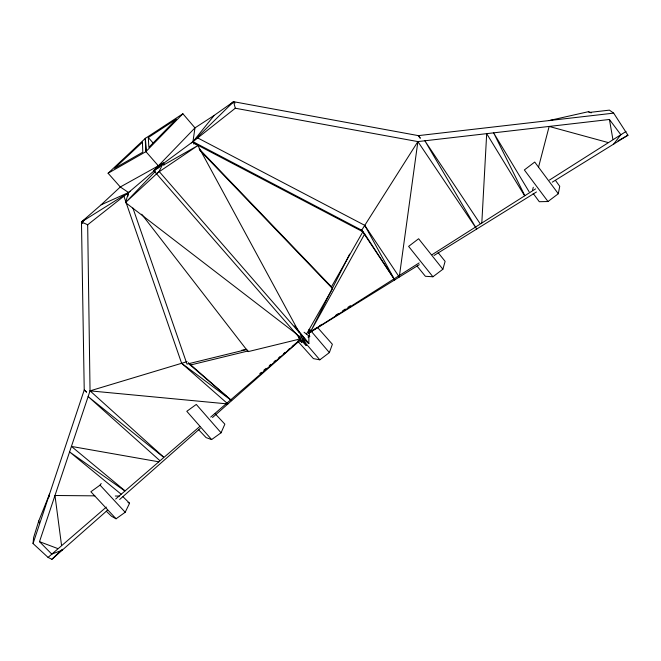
<?xml version="1.0" encoding="UTF-8"?>
<svg xmlns="http://www.w3.org/2000/svg" width="661" height="661" viewBox="0 0 661 661"><rect width="100%" height="100%" fill="white"/><g stroke="black" fill="none" stroke-linecap="round" stroke-linejoin="round"><path stroke-width="0.99" d="M308.885 335.755L308.844 343.522L298.499 335.565M481.819 222.889L486.686 133.654L524.57 195.739M48.98 497.064L49.542 494.056L38.784 520.909L33.612 537.542L33.05 543.549L48.063 557.397L51.889 559.305L107.396 510.309M613.714 144.073L620.819 134.704L609.425 119.476L417.884 141.594L399.269 277.058L364.765 225.351L197.697 137.926M193.954 144.181L192.946 141.677L194.978 127.879L214.238 115.353L233.573 101.695L418.372 135.629L613.672 113.13L627.95 135.241L552.274 182.172M127.846 196.325L128.531 192.516L155.285 169.844L153.74 170.604L306.233 345.447L300.615 335.069M533.179 193.442L539.293 201.712L547.994 201.522L558.305 193.747L559.735 186.286L555.488 180.436M532.51 190.252L533.287 187.261M538.492 167.316L549.151 126.441L607.748 142.446M417.041 266.044L425.387 276.29L432.922 276.769L442.87 269.25L445.117 261.359L438.111 252.609M33.05 543.549L84.228 389.99L81.477 221.947L101.125 204.811L120.294 186.98L163.201 163.135L164.548 164.696L163.201 163.135L157.359 168.084M62.175 550.216L51.789 554.108L39.495 541.673L90.045 390.858L87.673 224.773L130.134 191.252M297.64 341.043L313.421 358.626L319.817 359.824L329.368 352.594L332.376 344.282L317.379 327.286M198.449 429.518L206.116 437.623L211.627 439.565L221.063 432.79L224.856 424.172L215.155 413.753M106.297 511.201L111.461 516.216L116.063 518.786L125.193 512.258L129.564 503.244L122.971 496.733M155.277 171.43L125.524 202.563L159.136 171.463L163.201 163.135L158.814 167.72L153.74 170.604L194.978 127.879L182.874 113.758L145.222 138.446L145.825 151.708L108.098 173.24L120.294 186.98L128.531 192.516L125.524 202.563L296.863 334.309M349.636 254.113L310.265 332.252L364.69 233.936L361.683 230.21L192.946 141.677L163.424 163.465M306.382 334.334L332.508 288.601L331.45 286.816L362.872 231.78L361.683 230.21L417.884 141.594L235.308 108.239L191.326 142.958M297.425 334.722L301.68 342.555L303.895 338.688M162.598 164.068L163.201 163.135M116.063 518.786L90.879 491.751L100.051 485.124L101.191 483.505M299.136 332.351L197.895 145.544L192.946 141.677L214.238 115.353M145.825 151.708L182.874 113.758M192.946 141.677L233.573 101.695L235.043 103.083M51.889 559.305L59.3 552.133M60.779 550.704L62.258 549.266M108.098 173.24L145.42 138.298L146.048 151.526M48.063 557.397L106.33 507.078M119.658 499.485L200.233 428.369M212.528 417.521L300.077 340.25M309.018 329.69L310.637 330.93L308.547 332.772L310.637 330.93L309.241 329.401M228.954 105.677L233.573 101.695L235.308 108.239M115.675 499.014L199.796 426.494M210.694 417.099L300.185 339.936M259.814 373.622L261.392 372.3M263.764 370.309L266.127 368.317M269.283 365.665L270.861 364.343M274.026 361.691L275.604 360.361M278.76 357.708L280.338 356.378M283.495 353.726L285.073 352.404M288.229 349.752L289.807 348.421M292.179 346.43L300.069 339.804M308.513 332.714L310.637 330.93L308.894 331.359M153.74 170.604L158.731 166.919M82.757 223.558L81.477 221.947L86.401 218.361M156.401 173.62L197.895 145.544L163.259 165.2M148.312 137.538L176.421 119.12L148.849 147.386L148.312 137.538L153.451 143.412M308.976 332.797L316.759 327.716M319.346 326.013L321.94 324.32M335.763 315.272L338.349 313.578M342.671 310.753L345.265 309.059M347.86 307.357L350.446 305.663M145.428 138.314L145.941 151.642L158.343 165.828M309.018 332.913L419.124 262.921M432.12 254.65L535.55 188.906M549.473 180.056L625.992 131.489M87.673 224.773L81.477 221.947L128.531 192.516L101.125 204.811M308.745 333.194L419.272 264.656M434.054 255.485L536.476 191.971M618.068 140.818L627.95 135.241M310.637 330.93L308.902 331.872L309.712 336.606L307.919 337.044M81.477 221.947L83.303 221.344M163.358 456.834L90.045 390.858L187.08 361.65M246.933 349.462L186.989 364.104L132.919 208.066M300.391 338.878L248.09 351.644L141.694 214.214M188.352 363.013L190.261 365.07L248.206 350.933M591.198 112.891L588.455 111.684L549.002 120.583L552.084 120.343M241.579 350.322L246.627 349.272M94.853 495.849L54.97 495.494L61.514 545.151M115.311 496.031L119.401 496.072M90.045 390.858L227.896 403.954L181.626 363.286L123.888 196.185M158.706 461.799L71.429 446.415L124.962 490.759M39.495 541.673L57.449 548.44M128.003 502.443L129.564 503.244M194.359 143.404L362.872 231.78M613.672 113.13L609.417 110.139L589.463 112.436L588.455 111.684M124.813 490.941L69.579 451.917L121.112 494.155M181.626 363.286L231.656 400.64L188.616 362.988M304.06 332.243L309.712 336.606M163.25 456.966L88.136 396.567L159.45 460.279M86.583 391.998L84.228 389.99L86.451 392.113M190.261 365.07L231.656 400.64M199.135 148.857L331.45 286.816M199.672 150.138L332.508 288.601M301.763 340.646L306.233 345.447M100.051 485.124L125.193 512.258M211.627 439.565L186.799 411.307L196.292 404.433L221.063 432.79M159.136 171.463L308.844 343.522L294.599 325.881M298.499 337.036L301.68 342.555M303.052 340.217L319.817 359.824M309.819 329.599L329.368 352.594M432.922 276.769L408.614 246.388L418.62 238.745L442.87 269.25M420.272 138.042L418.372 135.629L420.132 138.166M547.994 201.522L524.355 169.943L534.724 162.052L558.305 193.747M417.884 141.594L476.68 229.053L424.866 140.785L479.952 223.41M361.683 230.21L394.708 279.892L364.765 225.351M364.69 233.936L394.708 279.892M529.089 191.723L493.618 132.853L524.793 195.59M38.784 520.909L39.354 522.892M609.425 119.476L612.854 139.157M142.429 142.222L114.518 168.357L142.801 152.187L142.429 142.222M299.846 338.589L298.574 337.027L299.846 338.589"/></g></svg>
